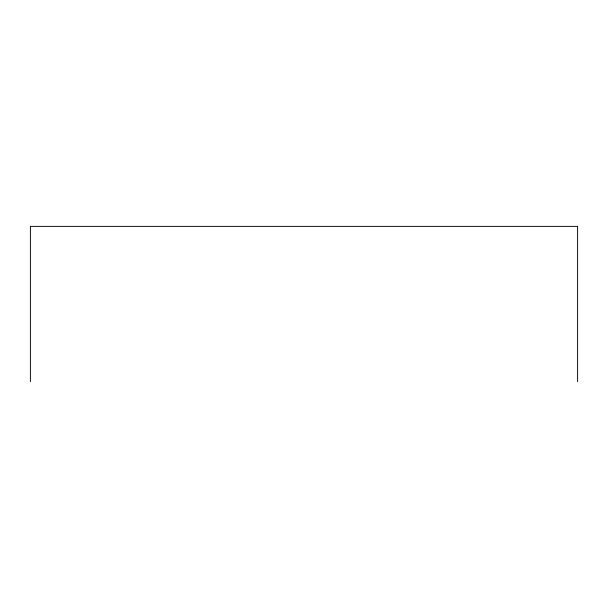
<?xml version="1.0" encoding="UTF-8"?>
<svg xmlns="http://www.w3.org/2000/svg" width="608" height="608" viewBox="0 0 608 608"><rect width="100%" height="100%" fill="white"/><g stroke="black" fill="none" stroke-linecap="round" stroke-linejoin="round"><path stroke-width="0.91" d="M577.6 381.619L577.6 226.381L30.4 226.381L30.4 381.619"/></g></svg>
